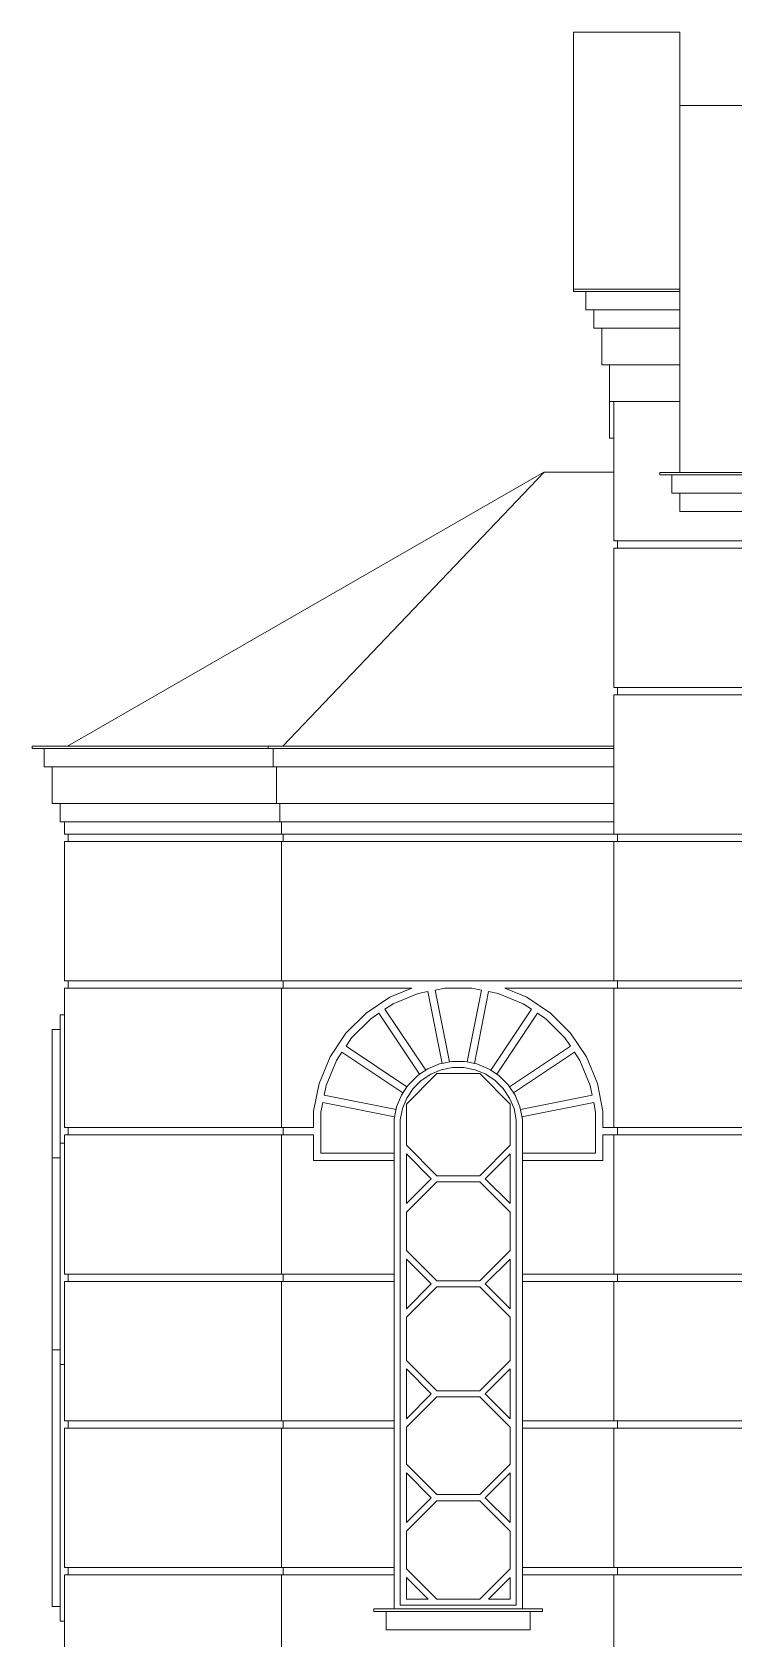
# Model space of a CAD drawing. Header units: millimetres. Extents: x -4890 to 184123, y 36 to 148549.
# Drawn here: x 137995 to 143742, y 115594 to 128741 of the extents above; entities that cross this region are included whole.
import ezdxf

# ---------------------------------------------------------------- set-up
doc = ezdxf.new("R2010")
doc.units = ezdxf.units.MM
doc.layers.add('Wall_Satelit', color=253, linetype='Continuous', lineweight=5)

msp = doc.modelspace()

# ---------------------------------------------------------------- linework, layer by layer
at = {"layer": 'Wall_Satelit'}
for p, q in [((142429.7, 126639), (142429.7, 128741.4)), ((143299.7, 128741.4), (142429.7, 128741.4)), ((143299.7, 126639), (143299.7, 128741.4)), ((148689.7, 128141.4), (143299.7, 128141.4)), ((142429.7, 126619), (142429.7, 126639)), ((143299.7, 126639), (142429.7, 126639)), ((143299.7, 126619), (142429.7, 126619)), ((142529.7, 126469), (142529.7, 126619)), ((143299.7, 126619), (143299.7, 126639)), ((143299.7, 126469), (143299.7, 126619)), ((143299.7, 126469), (142529.7, 126469)), ((142594.7, 126319), (142594.7, 126469)), ((143299.7, 126319), (143299.7, 126469)), ((143299.7, 126319), (142594.7, 126319)), ((142659.7, 126019), (142659.7, 126319)), ((143299.7, 126019), (143299.7, 126319)), ((143299.7, 126019), (142659.7, 126019)), ((142724.7, 125719), (142724.7, 126019)), ((143299.7, 125719), (143299.7, 126019)), ((142724.7, 125689.5), (142724.7, 125719)), ((143299.7, 125719), (142724.7, 125719)), ((142724.7, 125631.5), (142724.7, 125689.5)), ((142759.7, 124579), (142759.7, 125719)), ((143299.7, 125139), (143299.7, 125719)), ((142724.7, 125576.9), (142724.7, 125631.5)), ((142724.7, 125527.8), (142724.7, 125576.9)), ((142724.7, 125486), (142724.7, 125527.8)), ((142724.7, 125453.1), (142724.7, 125486)), ((142724.7, 125430.5), (142724.7, 125453.1)), ((142724.7, 125419), (142724.7, 125430.5)), ((142759.7, 125419), (142724.7, 125419)), ((142186, 125140), (138284.3, 122899.1)), ((140048, 122899.1), (142189.7, 125140.8)), ((142189.7, 125141.2), (142186, 125140)), ((142189.7, 125140.8), (142189.7, 125141.2)), ((142759.7, 125141.2), (142189.7, 125141.2)), ((142759.7, 125140.8), (142189.7, 125140.8)), ((143134.7, 125119), (143134.7, 125139)), ((147315.7, 125139), (143134.7, 125139)), ((147311.7, 125119), (143134.7, 125119)), ((143234.7, 124969), (143234.7, 125119)), ((147349.3, 124969), (143234.7, 124969)), ((143299.7, 124819), (143299.7, 124969)), ((147397.2, 124819), (143299.7, 124819)), ((146907.3, 124579), (142759.7, 124579)), ((142759.7, 123379), (142759.7, 124519)), ((146637.8, 124519), (142759.7, 124519)), ((142789.7, 124519), (142789.7, 124579)), ((145091.9, 123379), (142759.7, 123379)), ((142789.7, 123319), (142789.7, 123379)), ((142759.7, 122179), (142759.7, 123319)), ((145082.2, 123319), (142759.7, 123319)), ((137994.7, 122879.1), (137994.7, 122899.1)), ((139927.5, 122899.1), (137994.7, 122899.1)), ((139927.5, 122879.1), (137994.7, 122879.1)), ((138094.7, 122729.1), (138094.7, 122879.1)), ((139927.5, 122879.1), (139927.5, 122899.1)), ((142759.7, 122899.1), (139927.5, 122899.1)), ((142759.7, 122879.1), (139927.5, 122879.1)), ((139968.9, 122729.1), (139968.9, 122879.1)), ((139968.9, 122729.1), (138094.7, 122729.1)), ((138159.7, 122429.1), (138159.7, 122729.1)), ((142759.7, 122729.1), (139968.9, 122729.1)), ((139995.8, 122429.1), (139995.8, 122729.1)), ((139995.8, 122429.1), (138159.7, 122429.1)), ((138224.7, 122279.1), (138224.7, 122429.1)), ((142759.7, 122429.1), (139995.8, 122429.1)), ((140022.8, 122279.1), (140022.8, 122429.1)), ((140022.8, 122279.1), (138224.7, 122279.1)), ((138259.7, 122179), (138259.7, 122279.1)), ((142759.7, 122279.1), (140022.8, 122279.1)), ((140037.2, 122179), (140037.2, 122279.1)), ((140037.2, 122179), (138259.7, 122179)), ((138289.7, 122119), (138289.7, 122179)), ((142759.7, 122179), (140037.2, 122179)), ((140049.7, 122119), (140049.7, 122179)), ((143879.7, 122179), (142759.7, 122179)), ((142789.7, 122119), (142789.7, 122179)), ((138259.7, 120979), (138259.7, 122119)), ((140037.2, 122119), (138259.7, 122119)), ((140037.2, 120979), (140037.2, 122119)), ((142759.7, 122119), (140037.2, 122119)), ((142759.7, 120979), (142759.7, 122119)), ((143879.7, 122119), (142759.7, 122119)), ((140037.2, 120979), (138259.7, 120979)), ((138289.7, 120919), (138289.7, 120979)), ((141368, 120979), (140037.2, 120979)), ((140049.7, 120919), (140049.7, 120979)), ((141368, 120979), (141601.4, 120979)), ((142759.7, 120979), (141601.4, 120979)), ((144224.7, 120979), (142759.7, 120979)), ((142789.7, 120919), (142789.7, 120979)), ((138259.7, 119779), (138259.7, 120919)), ((140037.2, 120919), (138259.7, 120919)), ((140037.2, 119779), (140037.2, 120919)), ((141104.1, 120919), (140037.2, 120919)), ((140729.3, 120714.5), (140923.4, 120844.1)), ((140923.4, 120844.1), (141104.1, 120919)), ((140951.8, 120791), (141156.5, 120875.8)), ((141156.5, 120875.8), (141235.8, 120891.6)), ((141352.8, 120303.1), (141235.8, 120891.6)), ((141294.6, 120903.2), (141373.9, 120919)), ((141411.7, 120314.8), (141294.6, 120903.2)), ((141373.9, 120919), (141595.5, 120919)), ((141557.7, 120314.8), (141674.7, 120903.2)), ((141595.5, 120919), (141674.7, 120903.2)), ((141616.5, 120303.1), (141733.6, 120891.6)), ((141733.6, 120891.6), (141812.8, 120875.8)), ((141812.8, 120875.8), (142017.6, 120791)), ((142759.7, 120919), (141865.2, 120919)), ((141865.2, 120919), (142046, 120844.1)), ((142046, 120844.1), (142240.1, 120714.5)), ((142759.7, 119779), (142759.7, 120919)), ((144224.7, 120919), (142759.7, 120919)), ((138224.7, 120664.2), (138224.7, 120699)), ((138259.7, 120699), (138224.7, 120699)), ((140564.2, 120549.4), (140729.3, 120714.5)), ((140767.5, 120667.9), (140834.7, 120712.7)), ((141168.1, 120213.9), (140834.7, 120712.7)), ((140884.6, 120746.1), (140951.8, 120791)), ((141217.9, 120247.2), (140884.6, 120746.1)), ((141751.4, 120247.2), (142084.7, 120746.1)), ((141801.3, 120213.9), (142134.6, 120712.7)), ((142017.6, 120791), (142084.7, 120746.1)), ((142134.6, 120712.7), (142201.8, 120667.9)), ((142405.1, 120549.4), (142240.1, 120714.5)), ((138159.7, 120548.8), (138159.7, 120579)), ((138224.7, 120579), (138159.7, 120579)), ((138224.7, 120596), (138224.7, 120664.2)), ((138224.7, 120497), (138224.7, 120596)), ((140610.8, 120511.1), (140767.5, 120667.9)), ((142358.5, 120511.1), (142201.8, 120667.9)), ((138159.7, 120489.7), (138159.7, 120548.8)), ((138159.7, 120403.8), (138159.7, 120489.7)), ((138224.7, 120370.9), (138224.7, 120497)), ((140434.5, 120355.3), (140564.2, 120549.4)), ((140565.9, 120444), (140610.8, 120511.1)), ((140565.9, 120444), (141064.8, 120110.6)), ((141904.5, 120110.6), (142403.4, 120444)), ((142403.4, 120444), (142358.5, 120511.1)), ((142534.8, 120355.3), (142405.1, 120549.4)), ((138159.7, 120294.4), (138159.7, 120403.8)), ((138224.7, 120222.7), (138224.7, 120370.9)), ((140345.2, 120139.6), (140434.5, 120355.3)), ((140402.9, 120122.1), (140487.7, 120326.9)), ((140487.7, 120326.9), (140532.6, 120394.1)), ((140532.6, 120394.1), (141031.5, 120060.7)), ((141236, 120259.3), (141331.5, 120298.8)), ((141331.5, 120298.8), (141352.8, 120303.1)), ((141352.8, 120303.1), (141411.7, 120314.8)), ((141411.7, 120314.8), (141433, 120319)), ((141433, 120319), (141536.4, 120319)), ((141536.4, 120319), (141557.7, 120314.8)), ((141557.7, 120314.8), (141616.5, 120303.1)), ((141616.5, 120303.1), (141637.8, 120298.8)), ((141637.8, 120298.8), (141733.4, 120259.3)), ((141937.9, 120060.7), (142436.7, 120394.1)), ((142481.6, 120326.9), (142436.7, 120394.1)), ((142566.4, 120122.1), (142481.6, 120326.9)), ((142624.1, 120139.6), (142534.8, 120355.3)), ((138159.7, 120165.8), (138159.7, 120294.4)), ((138224.7, 120058), (138224.7, 120222.7)), ((141059.7, 119970.1), (141308.6, 120219)), ((141076.9, 120128.7), (141150, 120201.8)), ((141150, 120201.8), (141168.1, 120213.9)), ((141168.1, 120213.9), (141236, 120259.3)), ((141181.9, 120163), (141259.7, 120215)), ((141217.9, 120247.2), (141236, 120259.3)), ((141259.7, 120215), (141346.1, 120250.7)), ((141308.6, 120219), (141660.7, 120219)), ((141346.1, 120250.7), (141437.9, 120269)), ((141437.9, 120269), (141531.5, 120269)), ((141531.5, 120269), (141623.2, 120250.7)), ((141623.2, 120250.7), (141709.7, 120215)), ((141909.7, 119970.1), (141660.7, 120219)), ((141709.7, 120215), (141787.5, 120163)), ((141733.4, 120259.3), (141751.4, 120247.2)), ((141751.4, 120247.2), (141819.3, 120201.8)), ((141801.3, 120213.9), (141819.3, 120201.8)), ((141819.3, 120201.8), (141892.5, 120128.7)), ((138159.7, 120023), (138159.7, 120165.8)), ((138224.7, 119883.1), (138224.7, 120058)), ((140299.7, 119910.7), (140345.2, 120139.6)), ((140387.1, 120042.9), (140402.9, 120122.1)), ((140387.1, 120042.9), (140975.6, 119925.9)), ((140979.8, 119947.1), (141019.4, 120042.7)), ((141019.4, 120042.7), (141064.8, 120110.6)), ((141019.4, 120042.7), (141031.5, 120060.7)), ((141063.7, 120019), (141115.7, 120096.8)), ((141064.8, 120110.6), (141076.9, 120128.7)), ((141115.7, 120096.8), (141181.9, 120163)), ((141853.6, 120096.8), (141787.5, 120163)), ((141905.6, 120019), (141853.6, 120096.8)), ((141904.5, 120110.6), (141892.5, 120128.7)), ((141949.9, 120042.7), (141904.5, 120110.6)), ((141949.9, 120042.7), (141937.9, 120060.7)), ((141989.5, 119947.1), (141949.9, 120042.7)), ((141993.7, 119925.9), (142582.2, 120042.9)), ((142582.2, 120042.9), (142566.4, 120122.1)), ((142669.7, 119910.7), (142624.1, 120139.6)), ((138159.7, 119871.3), (138159.7, 120023)), ((140299.7, 119779), (140299.7, 119910.7)), ((140359.7, 119904.8), (140375.4, 119984.1)), ((140359.7, 119569), (140359.7, 119904.8)), ((140375.4, 119984.1), (140963.9, 119867)), ((140959.7, 119845.7), (140979.8, 119947.1)), ((140975.6, 119925.9), (140979.8, 119947.1)), ((141009.7, 119840.8), (141027.9, 119932.6)), ((141027.9, 119932.6), (141063.7, 120019)), ((141059.7, 119633), (141059.7, 119970.1)), ((141941.4, 119932.6), (141905.6, 120019)), ((141909.7, 119633), (141909.7, 119970.1)), ((141959.7, 119840.8), (141941.4, 119932.6)), ((142009.7, 119845.7), (141989.5, 119947.1)), ((141993.7, 119925.9), (141989.5, 119947.1)), ((142005.4, 119867), (142593.9, 119984.1)), ((142609.7, 119904.8), (142593.9, 119984.1)), ((142609.7, 119569), (142609.7, 119904.8)), ((142669.7, 119779), (142669.7, 119910.7)), ((138159.7, 119529), (138159.7, 119871.3)), ((138224.7, 119649), (138224.7, 119883.1)), ((140037.2, 119779), (138259.7, 119779)), ((138289.7, 119719), (138289.7, 119779)), ((140299.7, 119779), (140037.2, 119779)), ((140049.7, 119719), (140049.7, 119779)), ((140959.7, 119845.7), (140963.9, 119867)), ((140959.7, 119569), (140959.7, 119845.7)), ((141009.7, 115869), (141009.7, 119840.8)), ((141959.7, 115869), (141959.7, 119840.8)), ((142009.7, 119845.7), (142005.4, 119867)), ((142009.7, 119569), (142009.7, 119845.7)), ((142759.7, 119779), (142669.7, 119779)), ((144259.7, 119779), (142759.7, 119779)), ((142789.7, 119719), (142789.7, 119779)), ((138224.7, 119614.2), (138224.7, 119649)), ((138259.7, 119649), (138224.7, 119649)), ((138259.7, 118579), (138259.7, 119719)), ((140037.2, 119719), (138259.7, 119719)), ((140037.2, 118579), (140037.2, 119719)), ((140299.7, 119719), (140037.2, 119719)), ((140299.7, 119509), (140299.7, 119719)), ((142759.7, 119719), (142669.7, 119719)), ((142669.7, 119509), (142669.7, 119719)), ((142759.7, 118579), (142759.7, 119719)), ((144259.7, 119719), (142759.7, 119719)), ((138159.7, 119498.8), (138159.7, 119529)), ((138224.7, 119529), (138159.7, 119529)), ((138224.7, 119546), (138224.7, 119614.2)), ((138224.7, 119447), (138224.7, 119546)), ((140359.7, 119569), (140959.7, 119569)), ((140959.7, 119509), (140959.7, 119569)), ((141059.7, 119633), (141308.6, 119384)), ((141059.7, 119155.8), (141059.7, 119562.3)), ((141262.9, 119359), (141059.7, 119562.3)), ((141660.7, 119384), (141909.7, 119633)), ((141706.4, 119359), (141909.7, 119562.3)), ((141909.7, 119155.8), (141909.7, 119562.3)), ((142009.7, 119509), (142009.7, 119569)), ((142009.7, 119569), (142609.7, 119569)), ((138159.7, 119439.7), (138159.7, 119498.8)), ((138159.7, 119353.8), (138159.7, 119439.7)), ((138224.7, 119320.9), (138224.7, 119447)), ((140299.7, 119509), (140959.7, 119509)), ((140959.7, 118609), (140959.7, 119509)), ((141308.6, 119384), (141660.7, 119384)), ((142009.7, 118609), (142009.7, 119509)), ((142009.7, 119509), (142669.7, 119509)), ((138159.7, 119244.4), (138159.7, 119353.8)), ((138224.7, 119172.7), (138224.7, 119320.9)), ((141059.7, 119155.8), (141262.9, 119359)), ((141059.7, 119085.1), (141308.6, 119334)), ((141308.6, 119334), (141660.7, 119334)), ((141909.7, 119085.1), (141660.7, 119334)), ((141909.7, 119155.8), (141706.4, 119359)), ((138159.7, 119115.8), (138159.7, 119244.4)), ((138159.7, 118973), (138159.7, 119115.8)), ((138224.7, 119008), (138224.7, 119172.7)), ((138224.7, 118833.1), (138224.7, 119008)), ((141059.7, 118773), (141059.7, 119085.1)), ((141909.7, 118773), (141909.7, 119085.1)), ((138159.7, 118821.3), (138159.7, 118973)), ((138159.7, 118666.7), (138159.7, 118821.3)), ((138224.7, 118654.9), (138224.7, 118833.1)), ((141059.7, 118773), (141308.6, 118524)), ((141660.7, 118524), (141909.7, 118773)), ((138159.7, 118515), (138159.7, 118666.7)), ((138224.7, 118480), (138224.7, 118654.9)), ((140959.7, 118579), (140959.7, 118609)), ((141059.7, 118295.8), (141059.7, 118702.3)), ((141262.9, 118499), (141059.7, 118702.3)), ((141706.4, 118499), (141909.7, 118702.3)), ((141909.7, 118295.8), (141909.7, 118702.3)), ((142009.7, 118579), (142009.7, 118609)), ((138159.7, 118372.2), (138159.7, 118515)), ((138224.7, 118315.3), (138224.7, 118480)), ((140037.2, 118579), (138259.7, 118579)), ((138259.7, 117379), (138259.7, 118519)), ((140037.2, 118519), (138259.7, 118519)), ((138289.7, 118519), (138289.7, 118579)), ((140959.7, 118579), (140037.2, 118579)), ((140037.2, 117379), (140037.2, 118519)), ((140959.7, 118519), (140037.2, 118519)), ((140049.7, 118519), (140049.7, 118579)), ((140959.7, 118519), (140959.7, 118579)), ((140959.7, 117379), (140959.7, 118519)), ((141059.7, 118295.8), (141262.9, 118499)), ((141059.7, 118225.1), (141308.6, 118474)), ((141308.6, 118524), (141660.7, 118524)), ((141308.6, 118474), (141660.7, 118474)), ((141909.7, 118225.1), (141660.7, 118474)), ((141909.7, 118295.8), (141706.4, 118499)), ((142759.7, 118579), (142009.7, 118579)), ((142009.7, 118519), (142009.7, 118579)), ((142759.7, 118519), (142009.7, 118519)), ((142009.7, 117379), (142009.7, 118519)), ((144259.7, 118579), (142759.7, 118579)), ((142759.7, 117379), (142759.7, 118519)), ((144259.7, 118519), (142759.7, 118519)), ((142789.7, 118519), (142789.7, 118579)), ((138159.7, 118243.6), (138159.7, 118372.2)), ((138159.7, 118134.3), (138159.7, 118243.6)), ((138224.7, 118167.1), (138224.7, 118315.3)), ((141059.7, 117873), (141059.7, 118225.1)), ((141909.7, 117873), (141909.7, 118225.1)), ((138159.7, 118048.3), (138159.7, 118134.3)), ((138224.7, 118041.1), (138224.7, 118167.1)), ((138159.7, 117989.2), (138159.7, 118048.3)), ((138159.7, 117959), (138159.7, 117989.2)), ((138159.7, 116566.7), (138159.7, 117959)), ((138224.7, 117959), (138159.7, 117959)), ((138224.7, 117942), (138224.7, 118041.1)), ((138224.7, 117873.8), (138224.7, 117942)), ((138224.7, 117839), (138224.7, 117873.8)), ((138224.7, 116554.9), (138224.7, 117839)), ((138259.7, 117839), (138224.7, 117839)), ((141059.7, 117873), (141308.6, 117624)), ((141059.7, 117395.8), (141059.7, 117802.3)), ((141262.9, 117599), (141059.7, 117802.3)), ((141660.7, 117624), (141909.7, 117873)), ((141706.4, 117599), (141909.7, 117802.3)), ((141909.7, 117395.8), (141909.7, 117802.3)), ((141059.7, 117395.8), (141262.9, 117599)), ((141059.7, 117325.1), (141308.6, 117574)), ((141308.6, 117624), (141660.7, 117624)), ((141308.6, 117574), (141660.7, 117574)), ((141909.7, 117325.1), (141660.7, 117574)), ((141909.7, 117395.8), (141706.4, 117599)), ((140037.2, 117379), (138259.7, 117379)), ((138259.7, 116179), (138259.7, 117319)), ((140037.2, 117319), (138259.7, 117319)), ((138289.7, 117319), (138289.7, 117379)), ((140959.7, 117379), (140037.2, 117379)), ((140037.2, 116179), (140037.2, 117319)), ((140959.7, 117319), (140037.2, 117319)), ((140049.7, 117319), (140049.7, 117379)), ((140959.7, 117319), (140959.7, 117379)), ((140959.7, 117079), (140959.7, 117319)), ((141059.7, 117023), (141059.7, 117325.1)), ((141909.7, 117023), (141909.7, 117325.1)), ((142759.7, 117379), (142009.7, 117379)), ((142009.7, 117319), (142009.7, 117379)), ((142759.7, 117319), (142009.7, 117319)), ((142009.7, 117079), (142009.7, 117319)), ((144259.7, 117379), (142759.7, 117379)), ((142759.7, 116179), (142759.7, 117319)), ((144259.7, 117319), (142759.7, 117319)), ((142789.7, 117319), (142789.7, 117379)), ((140959.7, 117019), (140959.7, 117079)), ((140959.7, 115879), (140959.7, 117019)), ((141059.7, 117023), (141308.6, 116774)), ((141660.7, 116774), (141909.7, 117023)), ((142009.7, 117019), (142009.7, 117079)), ((142009.7, 115879), (142009.7, 117019)), ((141059.7, 116545.8), (141059.7, 116952.3)), ((141262.9, 116749), (141059.7, 116952.3)), ((141706.4, 116749), (141909.7, 116952.3)), ((141909.7, 116545.8), (141909.7, 116952.3)), ((141059.7, 116545.8), (141262.9, 116749)), ((141308.6, 116774), (141660.7, 116774)), ((141909.7, 116545.8), (141706.4, 116749)), ((141059.7, 116475.1), (141308.6, 116724)), ((141308.6, 116724), (141660.7, 116724)), ((141909.7, 116475.1), (141660.7, 116724)), ((138159.7, 116415), (138159.7, 116566.7)), ((138224.7, 116380), (138224.7, 116554.9)), ((138159.7, 116272.2), (138159.7, 116415)), ((138224.7, 116215.3), (138224.7, 116380)), ((141059.7, 116168), (141059.7, 116475.1)), ((141909.7, 116168), (141909.7, 116475.1)), ((138159.7, 116143.6), (138159.7, 116272.2)), ((138159.7, 116034.3), (138159.7, 116143.6)), ((138224.7, 116067.1), (138224.7, 116215.3)), ((140037.2, 116179), (138259.7, 116179)), ((138259.7, 114979), (138259.7, 116119)), ((140037.2, 116119), (138259.7, 116119)), ((138289.7, 116119), (138289.7, 116179)), ((140959.7, 116179), (140037.2, 116179)), ((140037.2, 114979), (140037.2, 116119)), ((140959.7, 116119), (140037.2, 116119)), ((140049.7, 116119), (140049.7, 116179)), ((141059.7, 116168), (141308.6, 115919)), ((141059.7, 115919), (141059.7, 116097.3)), ((141237.9, 115919), (141059.7, 116097.3)), ((141660.7, 115919), (141909.7, 116168)), ((141731.4, 115919), (141909.7, 116097.3)), ((141909.7, 115919), (141909.7, 116097.3)), ((142759.7, 116179), (142009.7, 116179)), ((142759.7, 116119), (142009.7, 116119)), ((144259.7, 116179), (142759.7, 116179)), ((142759.7, 114979), (142759.7, 116119)), ((143994.7, 116119), (142759.7, 116119)), ((142789.7, 116119), (142789.7, 116179)), ((138159.7, 115948.3), (138159.7, 116034.3)), ((138224.7, 115941.1), (138224.7, 116067.1)), ((138159.7, 115889.2), (138159.7, 115948.3)), ((138159.7, 115859), (138159.7, 115889.2)), ((138224.7, 115859), (138159.7, 115859)), ((138224.7, 115842), (138224.7, 115941.1)), ((138224.7, 115773.8), (138224.7, 115842)), ((140794.7, 115819), (140794.7, 115839)), ((140794.7, 115839), (142174.7, 115839)), ((140959.7, 115839), (140959.7, 115879)), ((140959.7, 115839), (140959.7, 115879)), ((141009.7, 115869), (141959.7, 115869)), ((141059.7, 115919), (141237.9, 115919)), ((141308.6, 115919), (141660.7, 115919)), ((141731.4, 115919), (141909.7, 115919)), ((142009.7, 115839), (142009.7, 115879)), ((142009.7, 115839), (142009.7, 115879)), ((142174.7, 115819), (142174.7, 115839)), ((138224.7, 115739), (138224.7, 115773.8)), ((138259.7, 115739), (138224.7, 115739)), ((140794.7, 115819), (142174.7, 115819)), ((140894.7, 115669), (140894.7, 115819)), ((142074.7, 115669), (142074.7, 115819)), ((140894.7, 115669), (142074.7, 115669))]:
    msp.add_line(p, q, dxfattribs=at)

doc.saveas('drawing.dxf')
